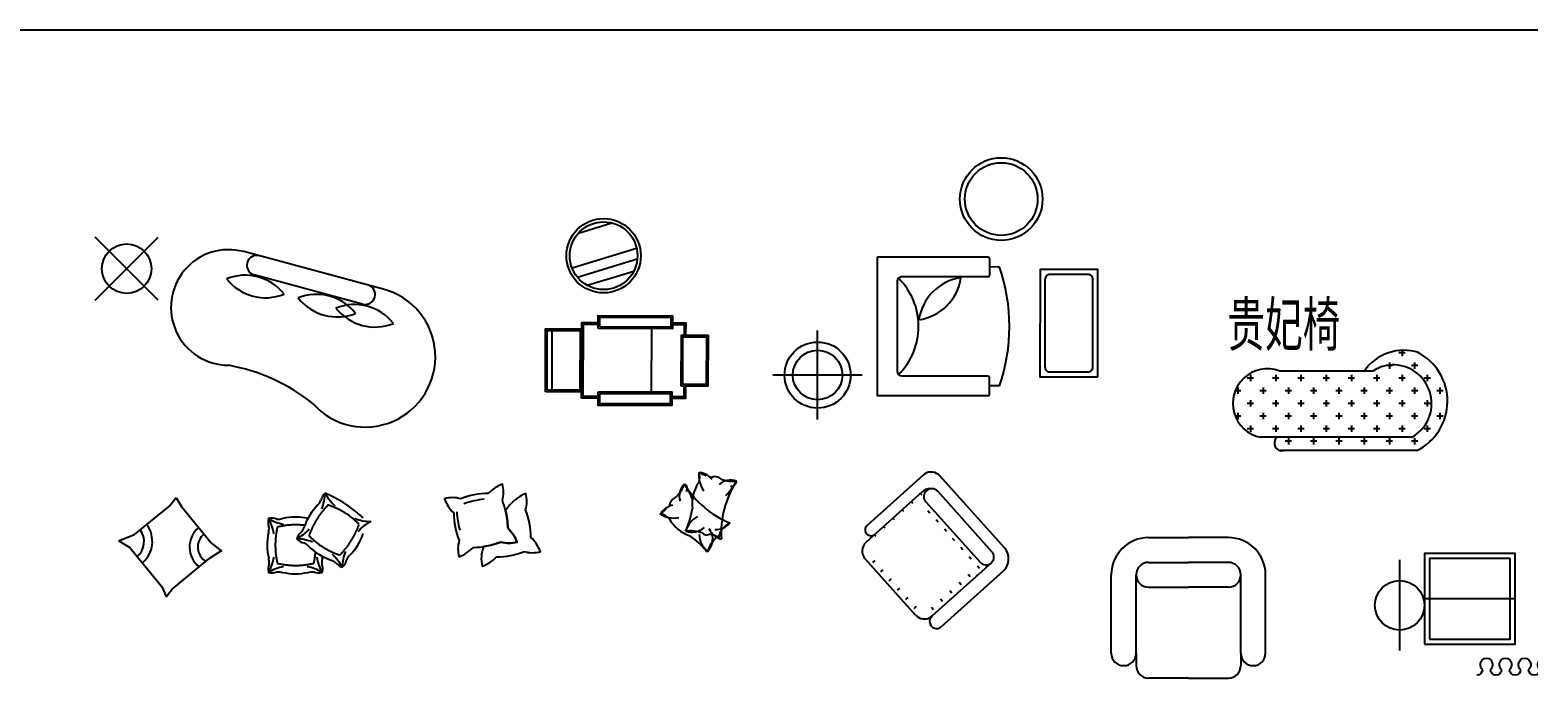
# Model space of a CAD drawing. Extents: x -42728 to 99010, y -18674 to 47645.
# Drawn here: x -33137 to -24066, y 14956 to 18879 of the extents above; entities that cross this region are included whole.
import ezdxf

# ---------------------------------------------------------------- set-up
doc = ezdxf.new("R2010")
doc.units = 0
doc.header["$LTSCALE"] = 100
doc.header["$MEASUREMENT"] = 0
doc.linetypes.add('DASHED', pattern=[0.75, 0.5, -0.25])
doc.layers.get('0').update_dxf_attribs({"linetype": 'CONTINUOUS'})
for name, color, linetype in [('2', 3, 'CONTINUOUS'), ('3', 4, 'CONTINUOUS'), ('4', 251, 'CONTINUOUS'), ('7', 7, 'CONTINUOUS'), ('FUR', 3, 'CONTINUOUS'), ('FURN', 7, 'CONTINUOUS'), ('LAYER3', 4, 'CONTINUOUS'), ('OBJ25', 2, 'CONTINUOUS'), ('PUB_TEXT', 7, 'CONTINUOUS'), ('家具', 223, 'CONTINUOUS'), ('家具-8', 8, 'CONTINUOUS'), ('家具线', 3, 'CONTINUOUS'), ('文字', 9, 'CONTINUOUS'), ('浅', 4, 'CONTINUOUS'), ('深', 5, 'CONTINUOUS')]:
    doc.layers.add(name, color=color, linetype=linetype)
doc.styles.add('_HZTXT', font='txt', dxfattribs={"width": 0.8, "bigfont": 'HZDF.SHX'})
doc.styles.add('DIM_FONT', font='SIMPLEX.shx', dxfattribs={"width": 0.6})

# ---------------------------------------------------------------- blocks, each defined once
blk = doc.blocks.new('A$C06D46373')
at = {"layer": '浅'}
for points in [[(370.8, 336.3, 0.035756), (351, 398.5, 0.135217), (352, 498.1, 0.107899), (265.8, 441, 0.093382), (99.6, 408.4, 0.135217), (0, 409.4, 0.107899), (57.1, 323.2, 0.093382), (89.7, 157, 0.135217), (88.8, 57.4, 0.107899), (175, 114.5, 0.093382), (341.1, 147.1, 0.135217), (440.7, 146.1, 0.107899), (383.6, 232.3, 0.057434)], [(491.9, 341.1, 0.135217), (492.9, 440.7, 0.170504), (370.8, 336.3, -0.057434), (383.6, 232.3, -0.107899), (440.7, 146.1, -0.135217), (341.1, 147.1, -0.058886), (237.5, 119.3, 0.163622), (229.7, 0, 0.107899), (315.9, 57.1, 0.093382), (482, 89.7, 0.135217), (581.6, 88.8, 0.107899), (524.5, 175, 0.093382)]]:
    blk.add_lwpolyline(points, format="xyb", close=True, dxfattribs=at)
at = {"layer": '深'}
for centre, start, end in [((276.1, -35.9), 94.54964, 110.80836), ((518.1, 343), 181.6564, 196.16629)]:
    blk.add_arc(centre, 442.8, start, end, dxfattribs=at)
blk = doc.blocks.new('A$C38930161')
at = {"layer": '文字'}
blk.add_blockref('A$C06D46373', (0, 0), dxfattribs=at)
blk = doc.blocks.new('A$C643C2979')
blk.add_blockref('A$C38930161', (0, 0))
blk = doc.blocks.new('A$C7CE57E3C')
at = {"layer": '3', "color": 3}
for points in [[(322.2, 383.8, 0.091296), (342.3, 479, 0.091296), (401.9, 402.2, 0.091296)], [(33.3, 233.6, 0.091296), (0, 325, 0.091296), (91.3, 291.4, 0.091296)], [(522.9, 326.9, 0.091296), (618.1, 307.1, 0.091296), (541.5, 247.2, 0.091296)], [(265.6, 183.4, 0.091296), (170.4, 203.2, 0.091296), (247, 263.1)], [(91.3, 33.6, 0.091296), (0, 0, 0.091296), (33.3, 91.4)], [(291.7, 91.4, 0.091296), (325, 0, 0.091296), (233.7, 33.6, 0.091296)], [(466.3, 126.5, 0.091296), (446.2, 31.3, 0.091296), (386.5, 108.1, 0.091296)]]:
    blk.add_lwpolyline(points, format="xyb", dxfattribs=at)
at = {"layer": '3', "color": 3, "linetype": 'DASHED', "ltscale": 30}
for points in [[(360.2, 407.4, 0.111006), (244.7, 221.7, 0.119549), (432.6, 104.7, 0.107813), (548.5, 289.8)], [(548.3, 290.8, 0.121865), (360.2, 407.4, 0.121865)], [(53.1, 273.7, 0.111006), (53.3, 55.1, 0.119549), (274.6, 55.1, 0.033212), (284.8, 122.3)]]:
    blk.add_lwpolyline(points, format="xyb", dxfattribs=at)
blk.add_arc((164.8, -173.3), 460.7, 83.19556, 104.02838, dxfattribs=at)
at = {"layer": '7', "color": 4}
for points in [[(170.4, 203.2, 0.159461), (215, 178, -0.076283), (242.8, 158, 0.115075), (373.8, 76.4, -0.076283), (404, 60.3, 0.159461), (446.2, 31.3)], [(0, 0, 0.159461), (51.2, 2.2, -0.076283), (85.4, 0, 0.115075), (239.6, 0, -0.076283), (273.8, 2.2, 0.159461), (325, 0)]]:
    blk.add_lwpolyline(points, format="xyb", dxfattribs=at)
for centre, radius, start, end in [((398.1, 418.4), 82.4, 132.65224, 168.89294), ((72.9, -179.8), 711.8, 48.38179, 67.76439), ((538, 166.8), 339.6, 135.13065, 161.38844), ((216.5, 485.1), 112.9, 315.77185, 333.2208), ((79.4, 303.1), 82.4, 164.57915, 200.81985), ((22.2, 245.7), 82.4, 69.36661, 105.60731), ((-110, 263.7), 112.9, 347.69876, 5.14771), ((162.5, -5.7), 339.6, 76.87111, 103.12889), ((109.6, 312.4), 112.9, 323.29829, 340.74724), ((624.6, 432.9), 112.9, 225.58539, 243.03435), ((331.3, 163.6), 339.6, 167.05756, 193.31535), ((259.2, 171.5), 94.3, 128.77541, 160.35713), ((251.9, 343.8), 339.6, 315.13065, 341.38844), ((573.4, 25.5), 112.9, 135.77185, 153.2208), ((92.1, 20.1), 94.3, 160.70232, 192.28404), ((-109.3, 60.6), 112.9, 355.2252, 12.67415), ((436, 62.4), 112.9, 167.69876, 185.14771), ((252.9, 24.3), 76.1, 341.39955, 21.57741), ((397.8, 90), 76.1, 309.47264, 349.6505)]:
    blk.add_arc(centre, radius, start, end, dxfattribs=at)
at = {"layer": '7'}
for centre, radius, start, end in [((61, 435.2), 112.9, 265.03874, 282.4877), ((-5.2, 162.5), 339.6, 347.05756, 348.7033)]:
    blk.add_arc(centre, radius, start, end, dxfattribs=at)
blk = doc.blocks.new('A$C0B647E8F')
at = {"layer": '家具', "color": 9}
for p, q in [((566.5, 638.1), (745.9, 298.5)), ((34.3, 355.4), (212.5, 18.1))]:
    blk.add_line(p, q, dxfattribs=at)
at = {"layer": '家具', "color": 4}
for points in [[(281, 487.3), (244.4, 556.6), (642.1, 766.7), (678.8, 697.4)], [(888.2, 416.6), (744.2, 689.2), (887.5, 764.9), (1031.6, 492.4)], [(178.2, 0), (0, 337.3), (194.2, 439.9), (372.5, 102.6)], [(460.5, 147.7), (497.1, 78.4), (894.8, 288.6), (858.2, 357.9)]]:
    blk.add_lwpolyline(points, close=True, dxfattribs=at)
at = {"layer": '家具'}
for points in [[(285.2, 500.8), (257.9, 552.4), (638, 753.2), (665.2, 701.6)], [(892.4, 430.1), (757.7, 685), (883.4, 751.4), (1018.1, 496.5)], [(182.4, 13.5), (13.5, 333.1), (190.1, 426.4), (359, 106.8)], [(474, 143.5), (501.3, 91.9), (881.3, 292.8), (854, 344.4)]]:
    blk.add_lwpolyline(points, close=True, dxfattribs=at)
at = {"layer": '家具', "color": 4}
for points in [[(661.4, 730.4), (732.2, 767.8), (767.3, 701.4)], [(390.5, 68.6), (176.2, 474), (263.6, 520.2)], [(911.4, 428.8), (946.4, 362.4), (875.6, 325)], [(477.9, 114.8), (390.5, 68.6)]]:
    blk.add_lwpolyline(points, dxfattribs=at)
at = {"layer": '家具'}
for points in [[(666, 721.5), (728, 754.3), (758.5, 696.7)], [(394.6, 82.1), (189.7, 469.8), (268.3, 511.3)], [(902.5, 424.1), (932.9, 366.6), (870.9, 333.8)], [(473.2, 123.6), (394.6, 82.1)]]:
    blk.add_lwpolyline(points, dxfattribs=at)
blk = doc.blocks.new('A$C5A6B2BE9')
at = {"layer": '家具-8'}
h = blk.add_hatch(dxfattribs=at)
h.set_pattern_fill('ANSI34', color=256, scale=20, style=0)
h.set_pattern_definition([(45, (17833.94, -276008.55), (-269.4077, 269.4077), []), (45, (17923.74, -276008.55), (-269.4077, 269.4077), []), (45, (18013.54, -276008.55), (-269.4077, 269.4077), []), (45, (18103.35, -276008.55), (-269.4077, 269.4077), [])])
h.paths.add_polyline_path([(20, 225, 1), (430, 225, 1)])
at = {"layer": 'LAYER3', "color": 4}
blk.add_circle((225, 225), 225, dxfattribs=at)
at = {"layer": '家具-8', "color": 3}
blk.add_circle((225, 225), 205, dxfattribs=at)
blk = doc.blocks.new('A$C35D1264C')
for name, p in [('A$C5A6B2BE9', (0, 667.2)), ('A$C0B647E8F', (122.1, 0))]:
    blk.add_blockref(name, p)
blk = doc.blocks.new('CL')
at = {"layer": '2'}
for centre, radius, start, end in [((55.765171, 65.362627), 36.473717, 90, 180), ((55.765171, 65.362627), 36.473717, 0, 90), ((171.486618, 65.362627), 36.473717, 90, 180), ((171.486618, 65.362627), 36.473717, 0, 90), ((287.208065, 65.362627), 36.473717, 90, 180), ((287.208065, 65.362627), 36.473717, 0, 90), ((402.929511, 65.362627), 36.473717, 90, 180), ((402.929511, 65.362627), 36.473717, 0, 90), ((518.650958, 65.362627), 36.473717, 90, 180), ((518.650958, 65.362627), 36.473717, 0, 90), ((634.372405, 65.362627), 36.473717, 90, 180), ((634.372405, 65.362627), 36.473717, 0, 90), ((750.093851, 65.362627), 36.473717, 90, 180), ((750.093851, 65.362627), 36.473717, 0, 90), ((865.815298, 65.362627), 36.473717, 90, 180), ((865.815298, 65.362627), 36.473717, 0, 90), ((-2.095552, 31.034353), 33.566753, 270, 0), ((58.860423, 60.076947), 39.920443, 172.391389, 226.678203), ((52.669919, 60.076947), 39.920443, 313.321797, 7.608611), ((113.625895, 31.034353), 33.566753, 180, 270), ((113.625895, 31.034353), 33.566753, 270, 0), ((174.58187, 60.076947), 39.920443, 172.391389, 226.678203), ((229.347341, 31.034353), 33.566753, 180, 270), ((168.391366, 60.076947), 39.920443, 313.321797, 7.608611), ((229.347341, 31.034353), 33.566753, 270, 0), ((290.303317, 60.076947), 39.920443, 172.391389, 226.678203), ((284.112812, 60.076947), 39.920443, 313.321797, 7.608611), ((345.068788, 31.034353), 33.566753, 180, 270), ((345.068788, 31.034353), 33.566753, 270, 0), ((406.024763, 60.076947), 39.920443, 172.391389, 226.678203), ((399.834259, 60.076947), 39.920443, 313.321797, 7.608611), ((460.790235, 31.034353), 33.566753, 180, 270), ((460.790235, 31.034353), 33.566753, 270, 0), ((521.74621, 60.076947), 39.920443, 172.391389, 226.678203), ((576.511681, 31.034353), 33.566753, 180, 270), ((515.555706, 60.076947), 39.920443, 313.321797, 7.608611), ((576.511681, 31.034353), 33.566753, 270, 0), ((637.467657, 60.076947), 39.920443, 172.391389, 226.678203), ((692.233128, 31.034353), 33.566753, 180, 270), ((631.277153, 60.076947), 39.920443, 313.321797, 7.608611), ((692.233128, 31.034353), 33.566753, 270, 0), ((753.189104, 60.076947), 39.920443, 172.391389, 226.678203), ((746.998599, 60.076947), 39.920443, 313.321797, 7.608611), ((807.954575, 31.034353), 33.566753, 180, 270), ((807.954575, 31.034353), 33.566753, 270, 0), ((868.91055, 60.076947), 39.920443, 172.391389, 226.678203), ((862.720046, 60.076947), 39.920443, 313.321797, 7.608611), ((923.676022, 31.034353), 33.566753, 180, 270)]:
    blk.add_arc(centre, radius, start, end, dxfattribs=at)
blk = doc.blocks.new('GF01')
at = {"layer": 'FUR'}
for p, q in [((845.2, -226.5), (0, 0)), ((719.9, -317.1), (63.1, -141.1))]:
    blk.add_line(p, q, dxfattribs=at)
for centre, radius, start, end in [((-90.6, -338.1), 350, 75, 269.67749), ((78.6, -83.2), 60, 75, 255), ((735.2, -637), 425, 222.14337, 75), ((735.5, -259.2), 60, 255, 75), ((-285.9, -1789.7), 1118.5, 50.86472, 80.04788)]:
    blk.add_arc(centre, radius, start, end, dxfattribs=at)
at = {"layer": 'FUR', "color": 1}
for centre, start, end in [((8.1, -442.9), 38.1301, 111.8699), ((132.3, 20.8), 218.1301, 291.8699), ((441.3, -558.9), 38.1301, 111.8699), ((565.6, -95.3), 218.1301, 291.8699), ((670.3, -620.3), 38.1301, 111.8699), ((794.5, -156.6), 218.1301, 291.8699)]:
    blk.add_arc(centre, 300, start, end, dxfattribs=at)
blk = doc.blocks.new('L01')
at = {"layer": 'FUR'}
for p, q in [((-127.3, -127.3), (127.3, 127.3)), ((127.3, -127.3), (-127.3, 127.3))]:
    blk.add_line(p, q, dxfattribs=at)
blk.add_circle((0, 0), 100, dxfattribs=at)
blk = doc.blocks.new('COU-3')
at = {"layer": 'FUR', "xscale": 1.5, "yscale": 1.5, "zscale": 1.5}
blk.add_blockref('L01', (-2102.7, 1393.1), dxfattribs=at)
at = {"layer": 'FUR'}
blk.add_blockref('GF01', (-1394, 1496.3), dxfattribs=at)
blk = doc.blocks.new('*X538')
at = {"color": 0}
for p, q in [((19250, 13500), (19312.5, 13500)), ((19281.25, 13468.75), (19281.25, 13531.25)), ((19500, 13500), (19562.5, 13500)), ((19531.25, 13468.75), (19531.25, 13531.25)), ((19750, 13500), (19812.5, 13500)), ((19781.25, 13468.75), (19781.25, 13531.25)), ((20000, 13500), (20062.5, 13500)), ((20031.25, 13468.75), (20031.25, 13531.25)), ((20250, 13500), (20312.5, 13500)), ((20281.25, 13468.75), (20281.25, 13531.25)), ((20500, 13500), (20562.5, 13500)), ((20531.25, 13468.75), (20531.25, 13531.25)), ((19125, 13375), (19187.5, 13375)), ((19156.25, 13343.75), (19156.25, 13406.25)), ((19375, 13375), (19437.5, 13375)), ((19406.25, 13343.75), (19406.25, 13406.25)), ((19625, 13375), (19687.5, 13375)), ((19656.25, 13343.75), (19656.25, 13406.25)), ((19875, 13375), (19937.5, 13375)), ((19906.25, 13343.75), (19906.25, 13406.25)), ((20125, 13375), (20187.5, 13375)), ((20156.25, 13343.75), (20156.25, 13406.25)), ((20375, 13375), (20437.5, 13375)), ((20406.25, 13343.75), (20406.25, 13406.25)), ((20625, 13375), (20687.5, 13375)), ((20656.25, 13343.75), (20656.25, 13406.25)), ((20875, 13375), (20937.5, 13375)), ((20906.25, 13343.75), (20906.25, 13406.25)), ((19000, 13250), (19062.5, 13250)), ((19031.25, 13218.75), (19031.25, 13281.25)), ((19250, 13250), (19312.5, 13250)), ((19281.25, 13218.75), (19281.25, 13281.25)), ((19500, 13250), (19562.5, 13250)), ((19531.25, 13218.75), (19531.25, 13281.25)), ((19750, 13250), (19812.5, 13250)), ((19781.25, 13218.75), (19781.25, 13281.25)), ((20000, 13250), (20062.5, 13250)), ((20031.25, 13218.75), (20031.25, 13281.25)), ((20250, 13250), (20312.5, 13250)), ((20281.25, 13218.75), (20281.25, 13281.25)), ((20500, 13250), (20562.5, 13250)), ((20531.25, 13218.75), (20531.25, 13281.25)), ((20750, 13250), (20812.5, 13250)), ((20781.25, 13218.75), (20781.25, 13281.25)), ((21000, 13250), (21056.68, 13250)), ((21031.25, 13218.75), (21031.25, 13281.25)), ((19125, 13125), (19187.5, 13125)), ((19156.25, 13093.75), (19156.25, 13156.25)), ((19375, 13125), (19437.5, 13125)), ((19406.25, 13093.75), (19406.25, 13156.25)), ((19625, 13125), (19687.5, 13125)), ((19656.25, 13093.75), (19656.25, 13156.25)), ((19875, 13125), (19937.5, 13125)), ((19906.25, 13093.75), (19906.25, 13156.25)), ((20125, 13125), (20187.5, 13125)), ((20156.25, 13093.75), (20156.25, 13156.25)), ((20375, 13125), (20437.5, 13125)), ((20406.25, 13093.75), (20406.25, 13156.25)), ((20625, 13125), (20687.5, 13125)), ((20656.25, 13093.75), (20656.25, 13156.25)), ((20875, 13125), (20937.5, 13125)), ((20906.25, 13093.75), (20906.25, 13156.25)), ((19000, 13000), (19062.5, 13000)), ((19031.25, 12968.75), (19031.25, 13031.25)), ((19156.25, 12843.75), (19156.25, 12906.25)), ((19250, 13000), (19312.5, 13000)), ((19281.25, 12968.75), (19281.25, 13031.25)), ((19406.25, 12843.75), (19406.25, 12906.25)), ((19500, 13000), (19562.5, 13000)), ((19531.25, 12968.75), (19531.25, 13031.25)), ((19656.25, 12843.75), (19656.25, 12906.25)), ((19750, 13000), (19812.5, 13000)), ((19781.25, 12968.75), (19781.25, 13031.25)), ((19906.25, 12843.75), (19906.25, 12906.25)), ((20000, 13000), (20062.5, 13000)), ((20031.25, 12968.75), (20031.25, 13031.25)), ((20156.25, 12843.75), (20156.25, 12906.25)), ((20250, 13000), (20312.5, 13000)), ((20281.25, 12968.75), (20281.25, 13031.25)), ((20406.25, 12843.75), (20406.25, 12906.25)), ((20500, 13000), (20562.5, 13000)), ((20531.25, 12968.75), (20531.25, 13031.25)), ((20656.25, 12843.75), (20656.25, 12906.25)), ((20750, 13000), (20812.5, 13000)), ((20781.25, 12968.75), (20781.25, 13031.25)), ((20906.25, 12843.75), (20906.25, 12906.25)), ((21000, 13000), (21056.4, 13000)), ((21031.25, 12968.75), (21031.25, 13031.25)), ((19125, 12875), (19187.5, 12875)), ((19281.25, 12718.75), (19281.25, 12781.25)), ((19375, 12875), (19437.5, 12875)), ((19531.25, 12746.48), (19531.25, 12781.25)), ((19625, 12875), (19687.5, 12875)), ((19875, 12875), (19937.5, 12875)), ((20125, 12875), (20187.5, 12875)), ((20375, 12875), (20437.5, 12875)), ((20625, 12875), (20687.5, 12875)), ((20875, 12875), (20937.5, 12875)), ((19250, 12750), (19312.5, 12750)), ((19375, 12625), (19437.5, 12625)), ((19406.25, 12600.3), (19406.25, 12656.25)), ((19500, 12750), (19555.12, 12750)), ((19531.25, 12718.75), (19531.25, 12746.48)), ((19555.12, 12750), (19562.5, 12750))]:
    blk.add_line(p, q, dxfattribs=at)
blk = doc.blocks.new('_C9UAY')
at = {"color": 2}
for p, q in [((0, 6), (1351, 6)), ((42, -126), (1546, -126)), ((1364, -782), (428, -782))]:
    blk.add_line(p, q, dxfattribs=at)
for centre, radius, start, end in [((241, -482), 544, 116.2544, 242.8738), ((1336, -67), 75.5, 310.889, 105.28), ((236, -460), 382, 119.5507, 267.0594), ((1480, -461), 342, 250.1538, 78.8482), ((128, -509), 478, 252.2997, 325.1061), ((234, -498), 345, 267.0594, 304.2041)]:
    blk.add_arc(centre, radius, start, end, dxfattribs=at)
at = {"color": 4}
blk.add_blockref('*X538', (-19259, -13586), dxfattribs=at)
at = {"color": 2, "style": 'DIM_FONT', "width": 0.8, "flags": 9}
for tag in ['XSIZE', 'YSIZE']:
    blk.add_attdef(tag, (0, 0), '', height=0.5, dxfattribs=at)
blk = doc.blocks.new('YZ')
at = {"color": 2, "xscale": 0.61176, "yscale": 0.61176, "zscale": 0.61176, "rotation": 180}
blk.add_blockref('_C9UAY', (455.3, -233.2), dxfattribs=at)
at = {"layer": 'PUB_TEXT', "color": 7, "style": '_HZTXT', "width": 0.8}
blk.add_text('贵妃椅', height=300, dxfattribs=at).set_placement((-692.2, 367.6))
blk = doc.blocks.new('COU-1')
at = {"layer": 'FURN', "color": 1}
for p, q in [((-1066.1, 276.4), (-684.3, 658.3)), ((-684.3, 276.4), (-1066.1, 658.3))]:
    blk.add_line(p, q, dxfattribs=at)
at = {"layer": 'FURN'}
for p, q in [((-114.7, 717.2), (-708.7, 123.3)), ((359, 243.5), (-114.7, 717.2)), ((-135.9, 526.3), (-517.8, 144.5)), ((274.2, 158.6), (-93.5, 526.3)), ((359, 229.3), (288.3, 158.6)), ((366.1, 151.5), (323.7, 194)), ((-234.9, -350.5), (-708.7, 123.3)), ((-150.1, -265.7), (-517.8, 102)), ((-220.8, -350.5), (-150.1, -279.8)), ((-143, -357.6), (-185.4, -315.2))]:
    blk.add_line(p, q, dxfattribs=at)
blk.add_lwpolyline([(317, -739.8), (776.6, -280.1), (529.1, -32.6), (69.5, -492.3)], close=True, dxfattribs=at)
at = {"layer": 'FURN', "color": 9}
blk.add_lwpolyline([(338.2, -676.1), (712.9, -301.4, 0.414214), (712.9, -258.9), (550.3, -96.3, 0.414214), (507.9, -96.3), (133.1, -471.1, 0.414214), (133.1, -513.5), (295.7, -676.1, 0.414214)], format="xyb", close=True, dxfattribs=at)
at = {"layer": 'FURN'}
for centre, radius in [((-875.2, 467.3), 200), ((664.5, 435), 250), ((-875.2, 467.3), 150)]:
    blk.add_circle(centre, radius, dxfattribs=at)
at = {"layer": 'FURN', "color": 9}
blk.add_circle((664.5, 435), 220, dxfattribs=at)
at = {"layer": 'FURN', "color": 1}
for centre, radius, start, end in [((-524, 532.5), 409.5, 269.63645, 0.36355), ((-25, 30.5), 300, 53.1301, 126.8699), ((-25, 510.5), 300, 233.1301, 306.8699)]:
    blk.add_arc(centre, radius, start, end, dxfattribs=at)
at = {"layer": 'FURN'}
for centre, radius, start, end in [((-114.7, 505.1), 30, 45, 135), ((352, 236.4), 10, 315, 45), ((-496.6, 123.3), 30, 135, 225), ((-621.3, 629.8), 1097.1, 295.84459, 334.15541), ((281.3, 165.7), 10, 225, 315), ((-157.1, -272.7), 10, 315, 45), ((-227.9, -343.4), 10, 225, 315)]:
    blk.add_arc(centre, radius, start, end, dxfattribs=at)
blk = doc.blocks.new('SA')
at = {"layer": 'OBJ25'}
for p, q in [((-242, 0), (0, 0)), ((242, 0), (0, 0)), ((-242, -150), (0, -150)), ((242, -150), (0, -150)), ((-467, -700), (-467, -225)), ((-317, -700), (-317, -225)), ((317, -700), (317, -225)), ((467, -700), (467, -225)), ((-242, -300), (0, -300)), ((242, -300), (0, -300)), ((-317, -700), (-317, -775)), ((317, -700), (317, -775)), ((0, -850), (-242, -850)), ((0, -850), (242, -850))]:
    blk.add_line(p, q, dxfattribs=at)
for centre, radius, start, end in [((-242, -225), 225, 90, 180), ((242, -225), 225, 0, 90), ((-242, -225), 75, 90, 270), ((242, -225), 75, 270, 90), ((-392, -700), 75, 180, 0), ((392, -700), 75, 180, 0), ((-242, -775), 75, 180, 270), ((242, -775), 75, 270, 0)]:
    blk.add_arc(centre, radius, start, end, dxfattribs=at)
blk = doc.blocks.new('A$C5DB61132')
at = {"layer": '3', "color": 8}
for centre, radius, start, end in [((382.1, 459.1), 148.2, 171.70556, 217.27376), ((222.3, 363.6), 117.5, 38.63308, 51.4298), ((-164.8, 181.6), 385.4, 20.11387, 36.07773), ((120.4, 607.7), 385.4, 316.04255, 332.00641), ((99.3, 166.5), 117.5, 102.7044, 115.50113), ((83.3, 351.9), 148.2, 235.77689, 281.34508), ((295.8, 82.5), 148.2, 118.11156, 163.67976), ((384.3, 109.7), 148.2, 182.18288, 227.75108), ((406.4, 193.2), 123.4, 204.81241, 252.78271), ((333.1, 257.5), 123.4, 268.88373, 316.85403)]:
    blk.add_arc(centre, radius, start, end, dxfattribs=at)
at = {"layer": '4', "color": 3}
for centre, radius, start, end in [((144.9, 453.4), 94.5, 339.28848, 16.60184), ((385.7, 754.7), 312.7, 241.29723, 250.01996), ((222.3, 363.6), 117.5, 51.4298, 83.58264), ((308.1, 480), 27.7, 243.04327, 300.9611), ((313.9, 354.9), 101.7, 54.70962, 85.22942), ((643.9, 712.2), 582.5, 211.41463, 247.72705), ((427.5, 288.5), 234.5, 145.89525, 186.67436), ((951.2, 112.5), 582.5, 147.34331, 183.65573), ((444.4, 652.7), 226.5, 251.52224, 274.12826), ((99.3, 166.5), 117.5, 115.50113, 147.65396), ((32.1, 294.5), 27.7, 307.11459, 5.03242), ((147.2, 245.1), 101.7, 118.78095, 149.30074), ((-181, 484.4), 312.7, 305.36855, 314.09128), ((-15.3, 136.1), 94.5, 43.3598, 80.67316), ((256.6, 318.2), 234.5, 209.96657, 250.74568), ((-317.3, 339.4), 517.8, 335.43649, 351.32109), ((181, -103), 228.8, 71.18735, 96.87935), ((-114.8, -329.4), 517.8, 39.50781, 55.39242), ((280.2, 134.7), 33.1, 219.77595, 298.59466), ((265.7, -91.5), 199.5, 61.48809, 81.24807), ((330.5, 118.5), 33.1, 283.84727, 2.66599), ((527.6, 6.5), 199.5, 125.55942, 145.31939), ((500.9, -74.7), 228.8, 135.25868, 160.95068)]:
    blk.add_arc(centre, radius, start, end, dxfattribs=at)
at = {"layer": '4', "color": 8}
for centre, radius, start, end in [((-63.6, 492.7), 226.5, 315.59356, 338.19958), ((214.9, 335.6), 99.8, 133.02611, 197.5212), ((134.8, 382.2), 28.9, 321.53666, 65.56582), ((424.9, 333.6), 99.8, 68.95479, 133.44987), ((431.9, 426), 28.9, 257.46533, 1.4945), ((190.3, 235.8), 117.5, 251.80268, 311.12156), ((200.3, 81.8), 117.5, 315.87401, 15.19288)]:
    blk.add_arc(centre, radius, start, end, dxfattribs=at)
blk = doc.blocks.new('A$C7D720690')
at = {"layer": '家具线'}
blk.add_blockref('A$C5DB61132', (0, 0), dxfattribs=at)
blk = doc.blocks.new('A$C77450F27')
at = {"extrusion": (0, 0, -1)}
for p, q in [((368.8, 928.9), (29.3, 624.4)), ((378.9, 936.4), (368.8, 928.9)), ((390.1, 942.1), (378.9, 936.4)), ((402.1, 945.7), (390.1, 942.1)), ((414.5, 947.2), (402.1, 945.7)), ((427.1, 946.6), (414.5, 947.2)), ((439.3, 943.7), (427.1, 946.6)), ((450.8, 938.8), (439.3, 943.7)), ((461.3, 931.9), (450.8, 938.8)), ((470.5, 923.4), (461.3, 931.9)), ((861, 487.9), (470.5, 923.4)), ((363.3, 827.2), (23.8, 522.7)), ((362.8, 807.5), (353.2, 818.2)), ((374, 835.1), (363.3, 827.2)), ((385.9, 841), (374, 835.1)), ((378, 819.3), (374.8, 810.4)), ((382.9, 827.3), (378, 819.3)), ((389.2, 834.3), (382.9, 827.3)), ((398.7, 844.5), (385.9, 841)), ((396.8, 839.8), (389.2, 834.3)), ((405.3, 843.8), (396.8, 839.8)), ((411.9, 845.6), (398.7, 844.5)), ((414.5, 846), (405.3, 843.8)), ((423.9, 846.4), (414.5, 846)), ((433.2, 845), (423.9, 846.4)), ((442, 841.8), (433.2, 845)), ((450.1, 836.9), (442, 841.8)), ((457, 830.6), (450.1, 836.9)), ((785.1, 464.8), (457, 830.6)), ((306.9, 757.4), (297.4, 768.1)), ((374.8, 810.4), (373.3, 801.1)), ((373.3, 801.1), (373.7, 791.7)), ((373.7, 791.7), (376, 782.6)), ((376, 782.6), (380, 774.1)), ((380, 774.1), (385.5, 766.5)), ((385.5, 766.5), (713.6, 400.7)), ((195.3, 657.3), (185.7, 667.9)), ((251.1, 707.4), (241.6, 718)), ((410, 698.7), (397.4, 712.7)), ((460, 642.9), (447.5, 656.9)), ((17.6, 601.2), (17.5, 594.6)), ((17.5, 594.6), (18.7, 588)), ((18.8, 607.8), (17.6, 601.2)), ((18.7, 588), (21, 581.8)), ((21.3, 613.9), (18.8, 607.8)), ((21, 581.8), (24.5, 576.2)), ((24.8, 619.5), (21.3, 613.9)), ((24.5, 576.2), (28.9, 571.2)), ((29.3, 624.4), (24.8, 619.5)), ((28.9, 571.2), (34.2, 567.2)), ((34.2, 567.2), (40.1, 564.2)), ((40.1, 564.2), (46.5, 562.3)), ((46.5, 562.3), (53.1, 561.6)), ((53.1, 561.6), (59.7, 562.2)), ((59.7, 562.2), (66.1, 563.9)), ((66.1, 563.9), (72.1, 566.9)), ((72.1, 566.9), (77.4, 570.8)), ((83.6, 557.1), (74, 567.8)), ((139.4, 607.2), (129.9, 617.9)), ((510.1, 587.1), (497.6, 601)), ((560.2, 531.2), (547.7, 545.2)), ((2.1, 487), (0, 473.1)), ((0, 473.1), (0.6, 459)), ((0.6, 459), (4, 445.2)), ((7, 500.3), (2.1, 487)), ((14.3, 512.3), (7, 500.3)), ((23.8, 522.7), (14.3, 512.3)), ((610.3, 475.4), (597.8, 489.4)), ((790.4, 457.6), (785.1, 464.8)), ((794.2, 449.7), (790.4, 457.6)), ((4, 445.2), (9.9, 432.5)), ((9.9, 432.5), (18.3, 421.1)), ((322.8, 81.6), (18.3, 421.1)), ((75.7, 411.5), (61.7, 399)), ((781.9, 396.7), (422.2, 74)), ((660.3, 419.6), (647.8, 433.5)), ((710.4, 363.7), (697.9, 377.7)), ((713.6, 400.7), (720.1, 394.6)), ((720.1, 394.6), (727.6, 389.9)), ((727.6, 389.9), (735.8, 386.7)), ((735.8, 386.7), (744.5, 385)), ((744.5, 385), (753.4, 384.9)), ((753.8, 371.5), (750.9, 374.8)), ((753.4, 384.9), (762.1, 386.4)), ((762.1, 386.4), (770.4, 389.6)), ((770.4, 389.6), (778, 394.2)), ((778, 394.2), (784.6, 400.1)), ((784.6, 400.1), (789.9, 407.1)), ((789.9, 407.1), (794, 415)), ((794, 415), (796.5, 423.5)), ((796.6, 441.1), (794.2, 449.7)), ((796.5, 423.5), (797.3, 432.3)), ((797.3, 432.3), (796.6, 441.1)), ((125.8, 355.7), (111.8, 343.2)), ((175.8, 299.9), (161.9, 287.3)), ((853.4, 346.7), (478.9, 10.8)), ((598.8, 263.6), (586.2, 277.5)), ((642.2, 271.4), (639.2, 274.7)), ((654.6, 313.7), (642.1, 327.6)), ((698, 321.4), (695, 324.7)), ((225.9, 244), (212, 231.5)), ((276, 188.2), (262, 175.7)), ((542.9, 213.5), (530.4, 227.5)), ((586.3, 221.3), (583.4, 224.6)), ((326.1, 132.3), (312.1, 119.8)), ((431.3, 113.4), (418.7, 127.3)), ((474.7, 121.1), (471.7, 124.4)), ((487.1, 163.4), (474.6, 177.4)), ((530.5, 171.2), (527.5, 174.5)), ((322.8, 81.6), (331.9, 73)), ((331.9, 73), (342.4, 66.2)), ((342.4, 66.2), (354, 61.2)), ((354, 61.2), (366.2, 58.4)), ((366.2, 58.4), (378.7, 57.7)), ((378.7, 57.7), (391.2, 59.2)), ((391.2, 59.2), (403.2, 62.9)), ((403.2, 62.9), (414.4, 68.5)), ((414.4, 68.5), (424.4, 76.1))]:
    blk.add_line(p, q, dxfattribs=at)
for centre, radius, start, end in [((786.6, 421.1), 100, 311.88799, 41.88799), ((450.5, 42.4), 42.5, 131.88799, 311.88799)]:
    blk.add_arc(centre, radius, start, end)
blk = doc.blocks.new('A$C53AC14CE')
for p, q in [((96.9, 376.5), (309.6, 551.6)), ((348.4, 600), (309.6, 551.6)), ((348.4, 600), (381.7, 546.3)), ((381.7, 546.3), (561.8, 327.5)), ((0, 339.8), (96.9, 376.5)), ((1.1, 338.5), (67.4, 298.8)), ((67.4, 298.8), (268.8, 54)), ((624.5, 281), (547.4, 229.2)), ((623.7, 279.2), (559.2, 329.5)), ((325.6, 46.7), (547.4, 229.2)), ((289.5, 0), (268.4, 55.2)), ((289, 0.7), (329.6, 51.6))]:
    blk.add_line(p, q)
for centre, radius, start, end in [((34.5, 334.9), 120.2, 310.7844, 36.14784), ((34.5, 334.9), 170.2, 310.7844, 36.14784), ((581.3, 301.6), 151.6, 129.18539, 232.55228), ((581.3, 301.6), 101.6, 129.18539, 239.70699)]:
    blk.add_arc(centre, radius, start, end)

msp = doc.modelspace()

# ---------------------------------------------------------------- linework, layer by layer
msp.add_line((-38350.17953, 18878.72363), (3558.57727, 18878.72363))
at = {"layer": 'FUR', "color": 1}
for p, q in [((-24843.15052, 15121.79733), (-24843.15052, 15670.42233)), ((-24144.61699, 15434.6294), (-24693.24199, 15434.6294))]:
    msp.add_line(p, q, dxfattribs=at)
at = {"layer": 'FUR'}
msp.add_lwpolyline([(-24693.24199, 15160.3169), (-24144.61699, 15160.3169), (-24144.61699, 15708.9419), (-24693.24199, 15708.9419)], close=True, dxfattribs=at)
at = {"layer": 'FUR', "color": 1}
msp.add_lwpolyline([(-24663.31699, 15190.2419), (-24174.54199, 15190.2419), (-24174.54199, 15679.0169), (-24663.31699, 15679.0169)], close=True, dxfattribs=at)
msp.add_circle((-24843.15052, 15396.10983), 149.625, dxfattribs=at)

# ---------------------------------------------------------------- block references
for name, p, rotation in [('COU-1', (-27418.25504, 17077.88902), 44.9775269490106), ('A$C35D1264C', (-30281.20352, 16830.18863), 331.9741880900898)]:
    msp.add_blockref(name, p, dxfattribs=dict(rotation=rotation))
for name, p in [('COU-3', (-30448.34904, 16040.65655)), ('YZ', (-25194.31081, 16569.3457)), ('A$C7D720690', (-29320.37799, 15720.28662)), ('A$C77450F27', (-28097.55772, 15255.58489)), ('A$C7CE57E3C', (-31692.20002, 15595.60226)), ('A$C643C2979', (-30627.49949, 15632.04896)), ('A$C53AC14CE', (-32600.38859, 15447.28461)), ('SA', (-26122.12762, 15805.78115))]:
    msp.add_blockref(name, p)
at = {"xscale": -1}
msp.add_blockref('CL', (-23452.12095, 14974.9804), dxfattribs=at)

doc.saveas('drawing.dxf')
